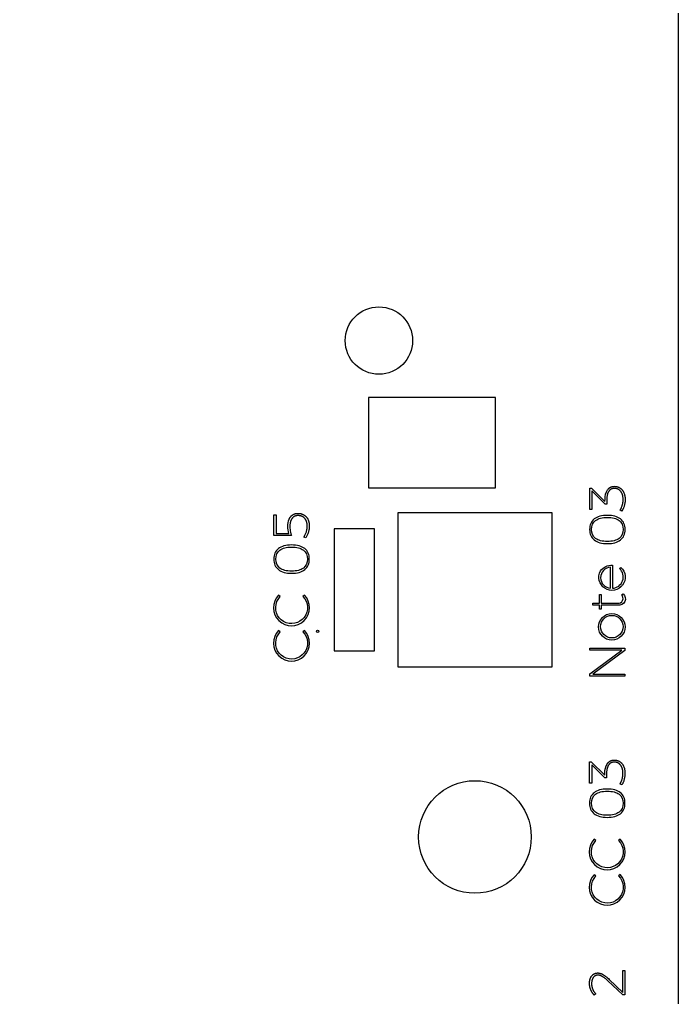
# Model space of a CAD drawing. Header units: millimetres. Extents: x 392 to 1349, y 886 to 1236.
# Drawn here: x 1079.9 to 1120.8, y 1093 to 1153.8 of the extents above; entities that cross this region are included whole.
import ezdxf

# ---------------------------------------------------------------- set-up
doc = ezdxf.new("R2010")
doc.units = ezdxf.units.MM
doc.header["$MEASUREMENT"] = 0
doc.layers.add('Fab 3$Electronics$CUT3', color=3, linetype='Continuous', true_color=0x00ff00)
doc.layers.add('Fab 3$Electronics$ENGRAVE3', color=25, linetype='Continuous', true_color=0x996633)

msp = doc.modelspace()

# ---------------------------------------------------------------- linework, layer by layer
at = {"layer": 'Fab 3$Electronics$CUT3'}
msp.add_lwpolyline([(977.008, 916.164), (1100.844, 916.164, 0.414214), (1120.844, 936.164), (1120.844, 1195.164, 0.414214), (1100.844, 1215.164), (977.008, 1215.164, 0.414214), (957.008, 1195.164), (957.008, 1188.164, 0.414214), (967.008, 1178.164, -0.414214), (977.008, 1168.164), (977.008, 963.164, -0.414214), (967.008, 953.164, 0.414214), (957.008, 943.164), (957.008, 936.164, 0.414214)], format="xyb", close=True, dxfattribs=at)
msp.add_lwpolyline([(977.008, 916.164), (1100.844, 916.164, 0.414214), (1120.844, 936.164), (1120.844, 1195.164, 0.414214), (1100.844, 1215.164), (977.008, 1215.164, 0.414214), (957.008, 1195.164), (957.008, 1188.164, 0.414214), (967.008, 1178.164, -0.414214), (977.008, 1168.164), (977.008, 963.164, -0.414214), (967.008, 953.164, 0.414214), (957.008, 943.164), (957.008, 936.164, 0.414214)], format="xyb", close=True, dxfattribs=at)
for points in [[(1109.469, 1124.686), (1109.469, 1130.316), (1101.579, 1130.316), (1101.579, 1124.686)], [(1112.985, 1113.563), (1112.985, 1123.151), (1103.397, 1123.151), (1103.397, 1113.563)], [(1101.952, 1114.563), (1101.952, 1122.151), (1099.444, 1122.151), (1099.444, 1114.563)]]:
    msp.add_lwpolyline(points, close=True, dxfattribs=at)
for centre, radius in [((1102.225, 1133.851), 2.095), ((1098.41, 1115.771, -12.989), 0.0755), ((1108.191, 1102.99), 3.5)]:
    msp.add_circle(centre, radius, dxfattribs=at)
at = {"layer": 'Fab 3$Electronics$ENGRAVE3'}
for points in [[(1116.438, 1124.573), (1116.448, 1124.586), (1116.458, 1124.599), (1116.468, 1124.611), (1116.478, 1124.623), (1116.489, 1124.635), (1116.5, 1124.646), (1116.511, 1124.657), (1116.522, 1124.667), (1116.534, 1124.677), (1116.545, 1124.686), (1116.557, 1124.696), (1116.569, 1124.704), (1116.582, 1124.712), (1116.594, 1124.72), (1116.607, 1124.728), (1116.62, 1124.735), (1116.633, 1124.741), (1116.647, 1124.747), (1116.66, 1124.753), (1116.674, 1124.758), (1116.688, 1124.763), (1116.702, 1124.767), (1116.717, 1124.771), (1116.732, 1124.775), (1116.747, 1124.778), (1116.762, 1124.781), (1116.777, 1124.783), (1116.793, 1124.785), (1116.809, 1124.787), (1116.825, 1124.788), (1116.841, 1124.788), (1116.858, 1124.789), (1116.882, 1124.788), (1116.906, 1124.787), (1116.93, 1124.785), (1116.954, 1124.782), (1116.965, 1124.781), (1116.977, 1124.779), (1116.988, 1124.777), (1116.999, 1124.774), (1117.011, 1124.772), (1117.022, 1124.769), (1117.033, 1124.767), (1117.044, 1124.763), (1117.055, 1124.76), (1117.066, 1124.757), (1117.076, 1124.753), (1117.087, 1124.749), (1117.098, 1124.745), (1117.108, 1124.741), (1117.118, 1124.737), (1117.129, 1124.732), (1117.139, 1124.727), (1117.149, 1124.722), (1117.159, 1124.717), (1117.169, 1124.712), (1117.179, 1124.706), (1117.189, 1124.701), (1117.199, 1124.695), (1117.208, 1124.688), (1117.218, 1124.682), (1117.227, 1124.676), (1117.236, 1124.669), (1117.245, 1124.662), (1117.254, 1124.655), (1117.263, 1124.648), (1117.272, 1124.64), (1117.281, 1124.633), (1117.289, 1124.625), (1117.297, 1124.617), (1117.306, 1124.609), (1117.314, 1124.601), (1117.321, 1124.593), (1117.329, 1124.584), (1117.337, 1124.575), (1117.344, 1124.566), (1117.352, 1124.557), (1117.359, 1124.548), (1117.366, 1124.539), (1117.373, 1124.529), (1117.387, 1124.509), (1117.4, 1124.489), (1117.412, 1124.468), (1117.424, 1124.446), (1117.435, 1124.424), (1117.446, 1124.4), (1117.456, 1124.377), (1117.466, 1124.353), (1117.475, 1124.328), (1117.483, 1124.302), (1117.491, 1124.277), (1117.498, 1124.25), (1117.504, 1124.224), (1117.509, 1124.196), (1117.514, 1124.168), (1117.519, 1124.14), (1117.522, 1124.111), (1117.525, 1124.082), (1117.528, 1124.052), (1117.529, 1124.022), (1117.53, 1123.991), (1117.531, 1123.959), (1117.53, 1123.912), (1117.527, 1123.864), (1117.523, 1123.816), (1117.517, 1123.769), (1117.51, 1123.721), (1117.501, 1123.674), (1117.49, 1123.626), (1117.477, 1123.579), (1117.463, 1123.532), (1117.448, 1123.487), (1117.432, 1123.443), (1117.424, 1123.422), (1117.415, 1123.401), (1117.406, 1123.38), (1117.396, 1123.36), (1117.386, 1123.34), (1117.376, 1123.321), (1117.366, 1123.301), (1117.355, 1123.282), (1117.345, 1123.264), (1117.333, 1123.246), (1117.221, 1123.308), (1117.231, 1123.325), (1117.241, 1123.342), (1117.251, 1123.359), (1117.261, 1123.376), (1117.27, 1123.394), (1117.279, 1123.412), (1117.288, 1123.431), (1117.297, 1123.45), (1117.305, 1123.469), (1117.313, 1123.488), (1117.328, 1123.527), (1117.342, 1123.568), (1117.355, 1123.61), (1117.361, 1123.632), (1117.367, 1123.653), (1117.372, 1123.674), (1117.377, 1123.696), (1117.382, 1123.717), (1117.386, 1123.739), (1117.39, 1123.76), (1117.393, 1123.782), (1117.396, 1123.804), (1117.398, 1123.825), (1117.4, 1123.847), (1117.402, 1123.869), (1117.404, 1123.891), (1117.405, 1123.912), (1117.405, 1123.934), (1117.405, 1123.956), (1117.405, 1123.996), (1117.403, 1124.035), (1117.4, 1124.073), (1117.396, 1124.11), (1117.394, 1124.128), (1117.391, 1124.146), (1117.388, 1124.164), (1117.385, 1124.181), (1117.381, 1124.198), (1117.377, 1124.215), (1117.373, 1124.231), (1117.369, 1124.248), (1117.364, 1124.263), (1117.359, 1124.279), (1117.354, 1124.295), (1117.348, 1124.31), (1117.342, 1124.325), (1117.336, 1124.339), (1117.329, 1124.354), (1117.323, 1124.368), (1117.316, 1124.382), (1117.308, 1124.395), (1117.301, 1124.408), (1117.293, 1124.421), (1117.285, 1124.434), (1117.276, 1124.447), (1117.267, 1124.459), (1117.258, 1124.471), (1117.249, 1124.483), (1117.24, 1124.494), (1117.23, 1124.505), (1117.22, 1124.515), (1117.21, 1124.525), (1117.2, 1124.535), (1117.189, 1124.545), (1117.179, 1124.554), (1117.168, 1124.562), (1117.157, 1124.571), (1117.146, 1124.579), (1117.135, 1124.586), (1117.123, 1124.593), (1117.112, 1124.6), (1117.1, 1124.607), (1117.088, 1124.613), (1117.076, 1124.619), (1117.063, 1124.624), (1117.051, 1124.629), (1117.038, 1124.634), (1117.025, 1124.638), (1117.012, 1124.642), (1116.998, 1124.645), (1116.985, 1124.648), (1116.971, 1124.651), (1116.957, 1124.654), (1116.943, 1124.656), (1116.929, 1124.657), (1116.915, 1124.659), (1116.9, 1124.659), (1116.885, 1124.66), (1116.87, 1124.66), (1116.855, 1124.66), (1116.841, 1124.659), (1116.827, 1124.659), (1116.813, 1124.657), (1116.799, 1124.656), (1116.785, 1124.654), (1116.772, 1124.651), (1116.758, 1124.649), (1116.745, 1124.645), (1116.733, 1124.642), (1116.72, 1124.638), (1116.708, 1124.634), (1116.696, 1124.629), (1116.684, 1124.625), (1116.672, 1124.619), (1116.661, 1124.614), (1116.65, 1124.608), (1116.639, 1124.601), (1116.628, 1124.595), (1116.618, 1124.587), (1116.607, 1124.58), (1116.597, 1124.572), (1116.587, 1124.564), (1116.578, 1124.555), (1116.568, 1124.547), (1116.559, 1124.537), (1116.55, 1124.528), (1116.541, 1124.518), (1116.533, 1124.507), (1116.525, 1124.497), (1116.517, 1124.485), (1116.509, 1124.474), (1116.501, 1124.462), (1116.494, 1124.45), (1116.487, 1124.438), (1116.48, 1124.425), (1116.473, 1124.412), (1116.467, 1124.399), (1116.461, 1124.385), (1116.455, 1124.371), (1116.449, 1124.357), (1116.444, 1124.343), (1116.438, 1124.328), (1116.433, 1124.313), (1116.429, 1124.298), (1116.424, 1124.282), (1116.42, 1124.266), (1116.416, 1124.25), (1116.412, 1124.233), (1116.409, 1124.217), (1116.403, 1124.182), (1116.397, 1124.146), (1116.393, 1124.109), (1116.39, 1124.071), (1116.387, 1124.032), (1116.386, 1123.991), (1116.385, 1123.95), (1116.385, 1123.687), (1116.285, 1123.687), (1115.462, 1124.501), (1115.462, 1123.346), (1115.334, 1123.346), (1115.334, 1124.676), (1115.434, 1124.676), (1116.276, 1123.85), (1116.279, 1123.991, -0.151558)], [(1096.64, 1122.743), (1096.65, 1122.764), (1096.66, 1122.785), (1096.671, 1122.806), (1096.683, 1122.825), (1096.695, 1122.844), (1096.707, 1122.863), (1096.72, 1122.881), (1096.727, 1122.889), (1096.734, 1122.898), (1096.741, 1122.906), (1096.748, 1122.915), (1096.755, 1122.923), (1096.762, 1122.931), (1096.77, 1122.938), (1096.777, 1122.946), (1096.785, 1122.953), (1096.792, 1122.961), (1096.8, 1122.968), (1096.808, 1122.975), (1096.816, 1122.982), (1096.825, 1122.988), (1096.833, 1122.995), (1096.842, 1123.001), (1096.85, 1123.007), (1096.859, 1123.013), (1096.868, 1123.019), (1096.877, 1123.025), (1096.886, 1123.03), (1096.895, 1123.036), (1096.904, 1123.041), (1096.913, 1123.046), (1096.923, 1123.051), (1096.932, 1123.055), (1096.942, 1123.06), (1096.951, 1123.064), (1096.961, 1123.068), (1096.971, 1123.072), (1096.981, 1123.075), (1096.991, 1123.079), (1097.001, 1123.082), (1097.011, 1123.085), (1097.021, 1123.088), (1097.031, 1123.091), (1097.042, 1123.093), (1097.052, 1123.095), (1097.063, 1123.098), (1097.073, 1123.1), (1097.084, 1123.101), (1097.095, 1123.103), (1097.106, 1123.104), (1097.117, 1123.106), (1097.139, 1123.107), (1097.162, 1123.108), (1097.184, 1123.109), (1097.211, 1123.108), (1097.237, 1123.107), (1097.262, 1123.105), (1097.288, 1123.103), (1097.313, 1123.099), (1097.337, 1123.095), (1097.361, 1123.09), (1097.385, 1123.085), (1097.408, 1123.078), (1097.419, 1123.075), (1097.431, 1123.071), (1097.442, 1123.067), (1097.453, 1123.063), (1097.464, 1123.059), (1097.475, 1123.054), (1097.486, 1123.05), (1097.497, 1123.045), (1097.508, 1123.04), (1097.518, 1123.035), (1097.529, 1123.029), (1097.539, 1123.024), (1097.55, 1123.018), (1097.56, 1123.012), (1097.57, 1123.006), (1097.58, 1122.999), (1097.59, 1122.993), (1097.599, 1122.986), (1097.609, 1122.98), (1097.618, 1122.973), (1097.628, 1122.966), (1097.637, 1122.958), (1097.646, 1122.951), (1097.654, 1122.943), (1097.663, 1122.936), (1097.671, 1122.928), (1097.68, 1122.92), (1097.688, 1122.912), (1097.696, 1122.903), (1097.704, 1122.895), (1097.712, 1122.886), (1097.719, 1122.877), (1097.727, 1122.869), (1097.734, 1122.859), (1097.741, 1122.85), (1097.748, 1122.841), (1097.755, 1122.831), (1097.762, 1122.821), (1097.768, 1122.812), (1097.775, 1122.802), (1097.787, 1122.781), (1097.799, 1122.76), (1097.81, 1122.738), (1097.821, 1122.716), (1097.831, 1122.693), (1097.84, 1122.67), (1097.849, 1122.646), (1097.857, 1122.622), (1097.864, 1122.597), (1097.87, 1122.572), (1097.876, 1122.546), (1097.881, 1122.52), (1097.886, 1122.493), (1097.889, 1122.466), (1097.892, 1122.438), (1097.895, 1122.41), (1097.897, 1122.382), (1097.898, 1122.353), (1097.898, 1122.323), (1097.898, 1122.301), (1097.897, 1122.278), (1097.896, 1122.256), (1097.894, 1122.233), (1097.892, 1122.21), (1097.889, 1122.186), (1097.886, 1122.163), (1097.883, 1122.139), (1097.879, 1122.115), (1097.874, 1122.091), (1097.864, 1122.043), (1097.851, 1121.993), (1097.837, 1121.943), (1097.821, 1121.893), (1097.804, 1121.845), (1097.786, 1121.797), (1097.766, 1121.751), (1097.745, 1121.706), (1097.723, 1121.662), (1097.7, 1121.62), (1097.676, 1121.579), (1097.563, 1121.638), (1097.575, 1121.657), (1097.586, 1121.675), (1097.597, 1121.695), (1097.608, 1121.714), (1097.618, 1121.734), (1097.628, 1121.754), (1097.648, 1121.795), (1097.666, 1121.837), (1097.683, 1121.88), (1097.699, 1121.924), (1097.713, 1121.97), (1097.727, 1122.016), (1097.738, 1122.061), (1097.748, 1122.105), (1097.752, 1122.127), (1097.756, 1122.149), (1097.759, 1122.171), (1097.762, 1122.192), (1097.764, 1122.213), (1097.766, 1122.234), (1097.768, 1122.255), (1097.769, 1122.276), (1097.769, 1122.297), (1097.77, 1122.317), (1097.769, 1122.354), (1097.768, 1122.372), (1097.767, 1122.39), (1097.766, 1122.407), (1097.764, 1122.424), (1097.762, 1122.441), (1097.76, 1122.458), (1097.757, 1122.475), (1097.754, 1122.491), (1097.751, 1122.507), (1097.748, 1122.523), (1097.744, 1122.539), (1097.74, 1122.554), (1097.735, 1122.57), (1097.731, 1122.585), (1097.725, 1122.599), (1097.72, 1122.614), (1097.714, 1122.628), (1097.709, 1122.642), (1097.702, 1122.656), (1097.696, 1122.67), (1097.689, 1122.683), (1097.682, 1122.696), (1097.674, 1122.709), (1097.666, 1122.722), (1097.658, 1122.734), (1097.65, 1122.746), (1097.641, 1122.758), (1097.632, 1122.77), (1097.623, 1122.782), (1097.613, 1122.793), (1097.603, 1122.804), (1097.593, 1122.814), (1097.583, 1122.825), (1097.572, 1122.835), (1097.562, 1122.844), (1097.551, 1122.853), (1097.539, 1122.862), (1097.528, 1122.871), (1097.516, 1122.879), (1097.505, 1122.887), (1097.493, 1122.894), (1097.48, 1122.901), (1097.468, 1122.908), (1097.455, 1122.915), (1097.442, 1122.921), (1097.429, 1122.927), (1097.416, 1122.932), (1097.402, 1122.937), (1097.389, 1122.942), (1097.375, 1122.946), (1097.361, 1122.95), (1097.346, 1122.954), (1097.332, 1122.957), (1097.317, 1122.96), (1097.302, 1122.963), (1097.287, 1122.965), (1097.271, 1122.967), (1097.255, 1122.968), (1097.24, 1122.97), (1097.224, 1122.97), (1097.207, 1122.971), (1097.191, 1122.971), (1097.177, 1122.971), (1097.162, 1122.97), (1097.149, 1122.97), (1097.135, 1122.968), (1097.122, 1122.967), (1097.108, 1122.965), (1097.095, 1122.963), (1097.082, 1122.96), (1097.069, 1122.957), (1097.057, 1122.954), (1097.045, 1122.95), (1097.032, 1122.946), (1097.02, 1122.942), (1097.008, 1122.937), (1096.997, 1122.932), (1096.985, 1122.927), (1096.974, 1122.921), (1096.963, 1122.915), (1096.952, 1122.909), (1096.941, 1122.902), (1096.931, 1122.895), (1096.92, 1122.888), (1096.91, 1122.88), (1096.9, 1122.872), (1096.89, 1122.863), (1096.88, 1122.854), (1096.871, 1122.845), (1096.862, 1122.836), (1096.852, 1122.826), (1096.843, 1122.816), (1096.835, 1122.805), (1096.826, 1122.794), (1096.818, 1122.783), (1096.81, 1122.772), (1096.802, 1122.76), (1096.794, 1122.748), (1096.787, 1122.736), (1096.78, 1122.724), (1096.773, 1122.711), (1096.767, 1122.698), (1096.76, 1122.685), (1096.754, 1122.671), (1096.749, 1122.658), (1096.743, 1122.644), (1096.738, 1122.63), (1096.733, 1122.615), (1096.728, 1122.601), (1096.724, 1122.586), (1096.72, 1122.571), (1096.716, 1122.555), (1096.712, 1122.54), (1096.709, 1122.524), (1096.706, 1122.508), (1096.703, 1122.491), (1096.701, 1122.475), (1096.698, 1122.458), (1096.695, 1122.423), (1096.692, 1122.388), (1096.691, 1122.351), (1096.69, 1122.314), (1096.69, 1122.284), (1096.692, 1122.252), (1096.693, 1122.218), (1096.696, 1122.183), (1096.704, 1122.109), (1096.715, 1122.029), (1096.729, 1121.948), (1096.736, 1121.91), (1096.744, 1121.872), (1096.752, 1121.835), (1096.761, 1121.8), (1096.771, 1121.765), (1096.781, 1121.732), (1095.701, 1121.732), (1095.701, 1123.021), (1095.829, 1123.021), (1095.829, 1121.857), (1096.624, 1121.857, -0.150621)], [(1115.996, 1119.529, -0.26868), (1116.742, 1119.878), (1116.742, 1118.455, 0.675793), (1117.18, 1119.678), (1117.265, 1119.753, -2.057104)], [(1116.626, 1119.76, 0.952108), (1116.626, 1118.458)], [(1095.883, 1117.626), (1096.083, 1117.942), (1095.983, 1118.02, 2.359226), (1097.594, 1118.024), (1097.504, 1117.942, -1.864699)], [(1117.409, 1118.104, -0.750475), (1117.071, 1117.394), (1116.044, 1117.394), (1116.044, 1117.156), (1115.931, 1117.156), (1115.931, 1117.394), (1115.528, 1117.394), (1115.528, 1117.519), (1115.931, 1117.519), (1115.931, 1118.073), (1116.044, 1118.073), (1116.044, 1117.519), (1117.055, 1117.519, 0.724121), (1117.302, 1118.054)], [(1095.883, 1115.426), (1096.083, 1115.742), (1095.983, 1115.82, 2.359226), (1097.594, 1115.824), (1097.504, 1115.742, -1.864699)], [(1116.429, 1107.556), (1116.439, 1107.57), (1116.449, 1107.583), (1116.459, 1107.595), (1116.469, 1107.607), (1116.48, 1107.619), (1116.49, 1107.63), (1116.501, 1107.641), (1116.513, 1107.651), (1116.524, 1107.661), (1116.536, 1107.67), (1116.548, 1107.679), (1116.56, 1107.688), (1116.572, 1107.696), (1116.585, 1107.704), (1116.597, 1107.711), (1116.61, 1107.718), (1116.624, 1107.725), (1116.637, 1107.731), (1116.651, 1107.737), (1116.665, 1107.742), (1116.679, 1107.747), (1116.693, 1107.751), (1116.708, 1107.755), (1116.722, 1107.759), (1116.737, 1107.762), (1116.753, 1107.765), (1116.768, 1107.767), (1116.784, 1107.769), (1116.799, 1107.77), (1116.816, 1107.771), (1116.832, 1107.772), (1116.848, 1107.772), (1116.873, 1107.772), (1116.897, 1107.771), (1116.921, 1107.769), (1116.944, 1107.766), (1116.956, 1107.764), (1116.967, 1107.763), (1116.979, 1107.761), (1116.99, 1107.758), (1117.001, 1107.756), (1117.012, 1107.753), (1117.024, 1107.75), (1117.035, 1107.747), (1117.045, 1107.744), (1117.056, 1107.741), (1117.067, 1107.737), (1117.078, 1107.733), (1117.088, 1107.729), (1117.099, 1107.725), (1117.109, 1107.721), (1117.119, 1107.716), (1117.13, 1107.711), (1117.14, 1107.706), (1117.15, 1107.701), (1117.16, 1107.696), (1117.17, 1107.69), (1117.179, 1107.684), (1117.189, 1107.678), (1117.199, 1107.672), (1117.208, 1107.666), (1117.218, 1107.659), (1117.227, 1107.653), (1117.236, 1107.646), (1117.245, 1107.639), (1117.254, 1107.632), (1117.263, 1107.624), (1117.271, 1107.617), (1117.28, 1107.609), (1117.288, 1107.601), (1117.296, 1107.593), (1117.304, 1107.585), (1117.312, 1107.576), (1117.32, 1107.568), (1117.327, 1107.559), (1117.335, 1107.55), (1117.342, 1107.541), (1117.35, 1107.532), (1117.357, 1107.522), (1117.364, 1107.513), (1117.377, 1107.493), (1117.39, 1107.473), (1117.403, 1107.452), (1117.414, 1107.43), (1117.426, 1107.407), (1117.437, 1107.384), (1117.447, 1107.361), (1117.456, 1107.336), (1117.465, 1107.312), (1117.474, 1107.286), (1117.481, 1107.261), (1117.488, 1107.234), (1117.494, 1107.207), (1117.5, 1107.18), (1117.505, 1107.152), (1117.509, 1107.124), (1117.513, 1107.095), (1117.516, 1107.066), (1117.518, 1107.036), (1117.52, 1107.005), (1117.521, 1106.974), (1117.521, 1106.943), (1117.52, 1106.895), (1117.518, 1106.848), (1117.514, 1106.8), (1117.508, 1106.753), (1117.5, 1106.705), (1117.491, 1106.658), (1117.48, 1106.61), (1117.468, 1106.563), (1117.454, 1106.516), (1117.439, 1106.471), (1117.423, 1106.427), (1117.414, 1106.406), (1117.405, 1106.385), (1117.396, 1106.364), (1117.387, 1106.344), (1117.377, 1106.324), (1117.367, 1106.304), (1117.357, 1106.285), (1117.346, 1106.266), (1117.335, 1106.248), (1117.324, 1106.23), (1117.211, 1106.292), (1117.222, 1106.309), (1117.232, 1106.326), (1117.242, 1106.343), (1117.251, 1106.36), (1117.261, 1106.378), (1117.27, 1106.396), (1117.279, 1106.415), (1117.287, 1106.433), (1117.296, 1106.452), (1117.304, 1106.472), (1117.319, 1106.511), (1117.333, 1106.552), (1117.346, 1106.594), (1117.352, 1106.615), (1117.358, 1106.637), (1117.363, 1106.658), (1117.368, 1106.68), (1117.372, 1106.701), (1117.376, 1106.723), (1117.38, 1106.744), (1117.383, 1106.766), (1117.386, 1106.787), (1117.389, 1106.809), (1117.391, 1106.831), (1117.393, 1106.853), (1117.394, 1106.874), (1117.395, 1106.896), (1117.396, 1106.918), (1117.396, 1106.94), (1117.395, 1106.98), (1117.394, 1107.019), (1117.391, 1107.057), (1117.387, 1107.094), (1117.384, 1107.112), (1117.382, 1107.13), (1117.379, 1107.148), (1117.375, 1107.165), (1117.372, 1107.182), (1117.368, 1107.199), (1117.364, 1107.215), (1117.359, 1107.231), (1117.354, 1107.247), (1117.349, 1107.263), (1117.344, 1107.278), (1117.339, 1107.294), (1117.333, 1107.308), (1117.326, 1107.323), (1117.32, 1107.337), (1117.313, 1107.352), (1117.306, 1107.365), (1117.299, 1107.379), (1117.291, 1107.392), (1117.283, 1107.405), (1117.275, 1107.418), (1117.267, 1107.431), (1117.258, 1107.443), (1117.249, 1107.455), (1117.24, 1107.466), (1117.23, 1107.478), (1117.22, 1107.489), (1117.211, 1107.499), (1117.201, 1107.509), (1117.19, 1107.519), (1117.18, 1107.528), (1117.169, 1107.538), (1117.159, 1107.546), (1117.148, 1107.555), (1117.137, 1107.562), (1117.125, 1107.57), (1117.114, 1107.577), (1117.102, 1107.584), (1117.09, 1107.591), (1117.078, 1107.597), (1117.066, 1107.602), (1117.054, 1107.608), (1117.041, 1107.613), (1117.028, 1107.617), (1117.015, 1107.622), (1117.002, 1107.626), (1116.989, 1107.629), (1116.975, 1107.632), (1116.962, 1107.635), (1116.948, 1107.637), (1116.934, 1107.639), (1116.92, 1107.641), (1116.905, 1107.642), (1116.891, 1107.643), (1116.876, 1107.644), (1116.861, 1107.644), (1116.846, 1107.644), (1116.832, 1107.643), (1116.817, 1107.642), (1116.803, 1107.641), (1116.789, 1107.639), (1116.776, 1107.637), (1116.762, 1107.635), (1116.749, 1107.632), (1116.736, 1107.629), (1116.723, 1107.626), (1116.711, 1107.622), (1116.699, 1107.618), (1116.686, 1107.613), (1116.675, 1107.608), (1116.663, 1107.603), (1116.652, 1107.597), (1116.64, 1107.591), (1116.629, 1107.585), (1116.619, 1107.578), (1116.608, 1107.571), (1116.598, 1107.564), (1116.588, 1107.556), (1116.578, 1107.548), (1116.568, 1107.539), (1116.559, 1107.53), (1116.55, 1107.521), (1116.541, 1107.511), (1116.532, 1107.501), (1116.524, 1107.491), (1116.515, 1107.48), (1116.507, 1107.469), (1116.499, 1107.458), (1116.492, 1107.446), (1116.484, 1107.434), (1116.477, 1107.422), (1116.47, 1107.409), (1116.464, 1107.396), (1116.457, 1107.383), (1116.451, 1107.369), (1116.445, 1107.355), (1116.44, 1107.341), (1116.434, 1107.327), (1116.429, 1107.312), (1116.424, 1107.297), (1116.419, 1107.281), (1116.415, 1107.266), (1116.411, 1107.25), (1116.407, 1107.234), (1116.403, 1107.217), (1116.399, 1107.2), (1116.393, 1107.166), (1116.388, 1107.13), (1116.384, 1107.093), (1116.38, 1107.055), (1116.378, 1107.016), (1116.376, 1106.975), (1116.376, 1106.934), (1116.376, 1106.671), (1116.276, 1106.671), (1115.453, 1107.484), (1115.453, 1106.33), (1115.324, 1106.33), (1115.324, 1107.66), (1115.424, 1107.66), (1116.266, 1106.834), (1116.269, 1106.974, -0.151558)], [(1115.506, 1102.452), (1115.706, 1102.768), (1115.606, 1102.847, 2.359226), (1117.218, 1102.85), (1117.127, 1102.768, -1.864699)], [(1115.506, 1100.252), (1115.706, 1100.568), (1115.606, 1100.647, 2.359226), (1117.218, 1100.65), (1117.127, 1100.568, -1.864699)]]:
    msp.add_lwpolyline(points, format="xyb", close=True, dxfattribs=at)
for points in [[(1115.334, 1114.599), (1115.334, 1114.727), (1117.521, 1114.727), (1117.521, 1114.574), (1115.531, 1113.116), (1117.521, 1113.116), (1117.521, 1112.984), (1115.334, 1112.984), (1115.334, 1113.138), (1117.327, 1114.599)], [(1117.383, 1094.692), (1117.512, 1094.692), (1117.512, 1093.168), (1117.377, 1093.171), (1116.457, 1094.051), (1116.416, 1094.09), (1116.374, 1094.128), (1116.333, 1094.163), (1116.292, 1094.196), (1116.251, 1094.227), (1116.21, 1094.256), (1116.19, 1094.27), (1116.169, 1094.283), (1116.149, 1094.295), (1116.129, 1094.307), (1116.108, 1094.319), (1116.089, 1094.329), (1116.069, 1094.339), (1116.05, 1094.348), (1116.031, 1094.357), (1116.013, 1094.365), (1115.995, 1094.372), (1115.977, 1094.378), (1115.959, 1094.383), (1115.942, 1094.388), (1115.934, 1094.39), (1115.926, 1094.392), (1115.917, 1094.394), (1115.909, 1094.395), (1115.901, 1094.397), (1115.893, 1094.398), (1115.885, 1094.399), (1115.877, 1094.4), (1115.87, 1094.4), (1115.862, 1094.401), (1115.854, 1094.401), (1115.847, 1094.401), (1115.835, 1094.401), (1115.824, 1094.401), (1115.812, 1094.4), (1115.801, 1094.399), (1115.79, 1094.398), (1115.779, 1094.396), (1115.769, 1094.394), (1115.758, 1094.392), (1115.748, 1094.39), (1115.737, 1094.387), (1115.727, 1094.384), (1115.717, 1094.381), (1115.708, 1094.377), (1115.698, 1094.373), (1115.688, 1094.369), (1115.679, 1094.365), (1115.67, 1094.36), (1115.661, 1094.355), (1115.652, 1094.35), (1115.643, 1094.344), (1115.635, 1094.339), (1115.626, 1094.332), (1115.618, 1094.326), (1115.61, 1094.319), (1115.602, 1094.312), (1115.594, 1094.305), (1115.587, 1094.298), (1115.579, 1094.29), (1115.572, 1094.282), (1115.565, 1094.273), (1115.558, 1094.265), (1115.551, 1094.256), (1115.545, 1094.246), (1115.538, 1094.237), (1115.532, 1094.227), (1115.526, 1094.218), (1115.52, 1094.208), (1115.514, 1094.197), (1115.509, 1094.187), (1115.504, 1094.176), (1115.499, 1094.166), (1115.494, 1094.155), (1115.49, 1094.143), (1115.485, 1094.132), (1115.481, 1094.12), (1115.477, 1094.108), (1115.474, 1094.096), (1115.47, 1094.084), (1115.467, 1094.071), (1115.464, 1094.059), (1115.461, 1094.046), (1115.458, 1094.033), (1115.456, 1094.02), (1115.454, 1094.006), (1115.45, 1093.978), (1115.447, 1093.95), (1115.445, 1093.921), (1115.444, 1093.891), (1115.443, 1093.86), (1115.443, 1093.839), (1115.444, 1093.819), (1115.446, 1093.799), (1115.448, 1093.778), (1115.45, 1093.758), (1115.453, 1093.737), (1115.457, 1093.717), (1115.461, 1093.696), (1115.465, 1093.675), (1115.471, 1093.655), (1115.476, 1093.634), (1115.483, 1093.613), (1115.49, 1093.592), (1115.497, 1093.571), (1115.505, 1093.551), (1115.514, 1093.53), (1115.523, 1093.509), (1115.532, 1093.488), (1115.542, 1093.468), (1115.552, 1093.448), (1115.563, 1093.429), (1115.574, 1093.409), (1115.586, 1093.39), (1115.598, 1093.371), (1115.61, 1093.353), (1115.623, 1093.334), (1115.636, 1093.316), (1115.65, 1093.299), (1115.664, 1093.281), (1115.679, 1093.264), (1115.694, 1093.247), (1115.709, 1093.231), (1115.606, 1093.165), (1115.589, 1093.183), (1115.572, 1093.202), (1115.556, 1093.221), (1115.541, 1093.24), (1115.526, 1093.259), (1115.511, 1093.279), (1115.497, 1093.299), (1115.484, 1093.32), (1115.47, 1093.34), (1115.458, 1093.362), (1115.445, 1093.383), (1115.434, 1093.405), (1115.422, 1093.427), (1115.412, 1093.449), (1115.401, 1093.472), (1115.392, 1093.495), (1115.382, 1093.519), (1115.374, 1093.542), (1115.366, 1093.565), (1115.358, 1093.589), (1115.351, 1093.612), (1115.345, 1093.636), (1115.339, 1093.659), (1115.334, 1093.683), (1115.33, 1093.706), (1115.326, 1093.73), (1115.322, 1093.753), (1115.32, 1093.777), (1115.318, 1093.801), (1115.316, 1093.825), (1115.315, 1093.848), (1115.315, 1093.872), (1115.315, 1093.91), (1115.317, 1093.947), (1115.32, 1093.983), (1115.324, 1094.018), (1115.326, 1094.035), (1115.329, 1094.051), (1115.332, 1094.068), (1115.335, 1094.084), (1115.338, 1094.1), (1115.342, 1094.116), (1115.346, 1094.132), (1115.35, 1094.147), (1115.355, 1094.162), (1115.359, 1094.177), (1115.365, 1094.191), (1115.37, 1094.206), (1115.376, 1094.22), (1115.381, 1094.233), (1115.388, 1094.247), (1115.394, 1094.26), (1115.401, 1094.273), (1115.408, 1094.286), (1115.415, 1094.299), (1115.423, 1094.311), (1115.431, 1094.323), (1115.439, 1094.335), (1115.447, 1094.346), (1115.456, 1094.357), (1115.465, 1094.368), (1115.474, 1094.379), (1115.483, 1094.389), (1115.492, 1094.399), (1115.502, 1094.409), (1115.512, 1094.418), (1115.522, 1094.427), (1115.532, 1094.435), (1115.543, 1094.444), (1115.553, 1094.451), (1115.564, 1094.459), (1115.575, 1094.466), (1115.586, 1094.473), (1115.598, 1094.479), (1115.609, 1094.485), (1115.621, 1094.491), (1115.633, 1094.497), (1115.645, 1094.502), (1115.657, 1094.506), (1115.67, 1094.511), (1115.682, 1094.515), (1115.695, 1094.518), (1115.708, 1094.522), (1115.722, 1094.525), (1115.735, 1094.527), (1115.749, 1094.53), (1115.762, 1094.531), (1115.776, 1094.533), (1115.791, 1094.534), (1115.805, 1094.535), (1115.82, 1094.536), (1115.834, 1094.536), (1115.843, 1094.536), (1115.853, 1094.535), (1115.862, 1094.535), (1115.871, 1094.534), (1115.88, 1094.533), (1115.89, 1094.532), (1115.899, 1094.531), (1115.909, 1094.529), (1115.918, 1094.527), (1115.928, 1094.525), (1115.938, 1094.523), (1115.948, 1094.521), (1115.958, 1094.518), (1115.968, 1094.515), (1115.988, 1094.509), (1116.009, 1094.502), (1116.03, 1094.494), (1116.051, 1094.485), (1116.072, 1094.476), (1116.094, 1094.466), (1116.116, 1094.454), (1116.139, 1094.442), (1116.161, 1094.429), (1116.184, 1094.416), (1116.207, 1094.402), (1116.254, 1094.371), (1116.3, 1094.339), (1116.347, 1094.303), (1116.395, 1094.266), (1116.442, 1094.226), (1116.49, 1094.183), (1116.539, 1094.138), (1117.383, 1093.325)]]:
    msp.add_lwpolyline(points, close=True, dxfattribs=at)
for centre, radius in [((1116.702, 1116.053, -12.989), 0.824), ((1116.703, 1116.066, -12.989), 0.7)]:
    msp.add_circle(centre, radius, dxfattribs=at)
for points in [[(1115.609, 1122.759, -12.989), (1115.799, 1122.91, -12.989), (1116.071, 1122.986, -12.989), (1116.426, 1122.986, -12.989), (1116.781, 1122.986, -12.989), (1117.053, 1122.91, -12.989), (1117.244, 1122.759, -12.989), (1117.435, 1122.608, -12.989), (1117.531, 1122.39, -12.989), (1117.531, 1122.107, -12.989), (1117.531, 1121.825, -12.989), (1117.435, 1121.608, -12.989), (1117.244, 1121.456, -12.989), (1117.053, 1121.303, -12.989), (1116.781, 1121.227, -12.989), (1116.426, 1121.227, -12.989), (1116.073, 1121.227, -12.989), (1115.802, 1121.303, -12.989), (1115.611, 1121.456, -12.989), (1115.42, 1121.608, -12.989), (1115.324, 1121.825, -12.989), (1115.324, 1122.107, -12.989), (1115.324, 1122.39, -12.989), (1115.419, 1122.608, -12.989), (1115.609, 1122.759, -12.989)], [(1115.695, 1121.551, -12.989), (1115.863, 1121.423, -12.989), (1116.107, 1121.359, -12.989), (1116.426, 1121.359, -12.989), (1116.745, 1121.359, -12.989), (1116.989, 1121.423, -12.989), (1117.158, 1121.551, -12.989), (1117.327, 1121.679, -12.989), (1117.412, 1121.865, -12.989), (1117.412, 1122.107, -12.989), (1117.412, 1122.349, -12.989), (1117.327, 1122.534, -12.989), (1117.158, 1122.662, -12.989), (1116.989, 1122.79, -12.989), (1116.745, 1122.855, -12.989), (1116.426, 1122.855, -12.989), (1116.107, 1122.855, -12.989), (1115.863, 1122.79, -12.989), (1115.695, 1122.662, -12.989), (1115.527, 1122.534, -12.989), (1115.443, 1122.349, -12.989), (1115.443, 1122.107, -12.989), (1115.443, 1121.865, -12.989), (1115.527, 1121.679, -12.989), (1115.695, 1121.551, -12.989)], [(1095.976, 1120.917), (1096.166, 1121.068), (1096.439, 1121.144), (1096.793, 1121.144), (1097.148, 1121.144), (1097.421, 1121.068), (1097.612, 1120.917), (1097.802, 1120.765), (1097.898, 1120.548), (1097.898, 1120.264), (1097.898, 1119.983), (1097.802, 1119.766), (1097.612, 1119.613), (1097.421, 1119.461), (1097.148, 1119.385), (1096.793, 1119.385), (1096.441, 1119.385), (1096.169, 1119.461), (1095.978, 1119.613), (1095.787, 1119.766), (1095.692, 1119.983), (1095.692, 1120.264), (1095.692, 1120.548), (1095.787, 1120.765), (1095.976, 1120.917)], [(1096.063, 1119.709), (1096.23, 1119.58), (1096.474, 1119.516), (1096.793, 1119.516), (1097.112, 1119.516), (1097.357, 1119.58), (1097.526, 1119.709), (1097.695, 1119.837), (1097.779, 1120.022), (1097.779, 1120.264), (1097.779, 1120.506), (1097.695, 1120.691), (1097.526, 1120.82), (1097.357, 1120.948), (1097.112, 1121.012), (1096.793, 1121.012), (1096.474, 1121.012), (1096.23, 1120.948), (1096.063, 1120.82), (1095.895, 1120.691), (1095.811, 1120.506), (1095.811, 1120.264), (1095.811, 1120.022), (1095.895, 1119.837), (1096.063, 1119.709)], [(1115.6, 1105.743, -12.989), (1115.79, 1105.894, -12.989), (1116.062, 1105.97, -12.989), (1116.416, 1105.97, -12.989), (1116.771, 1105.97, -12.989), (1117.044, 1105.894, -12.989), (1117.235, 1105.743, -12.989), (1117.426, 1105.592, -12.989), (1117.521, 1105.374, -12.989), (1117.521, 1105.09, -12.989), (1117.521, 1104.809, -12.989), (1117.426, 1104.592, -12.989), (1117.235, 1104.439, -12.989), (1117.044, 1104.287, -12.989), (1116.771, 1104.211, -12.989), (1116.416, 1104.211, -12.989), (1116.064, 1104.211, -12.989), (1115.792, 1104.287, -12.989), (1115.601, 1104.439, -12.989), (1115.41, 1104.592, -12.989), (1115.315, 1104.809, -12.989), (1115.315, 1105.09, -12.989), (1115.315, 1105.374, -12.989), (1115.41, 1105.592, -12.989), (1115.6, 1105.743, -12.989)], [(1115.686, 1104.535, -12.989), (1115.854, 1104.407, -12.989), (1116.097, 1104.342, -12.989), (1116.416, 1104.342, -12.989), (1116.736, 1104.342, -12.989), (1116.98, 1104.407, -12.989), (1117.149, 1104.535, -12.989), (1117.318, 1104.663, -12.989), (1117.402, 1104.848, -12.989), (1117.402, 1105.09, -12.989), (1117.402, 1105.332, -12.989), (1117.318, 1105.518, -12.989), (1117.149, 1105.646, -12.989), (1116.98, 1105.774, -12.989), (1116.736, 1105.838, -12.989), (1116.416, 1105.838, -12.989), (1116.097, 1105.838, -12.989), (1115.854, 1105.774, -12.989), (1115.686, 1105.646, -12.989), (1115.518, 1105.518, -12.989), (1115.434, 1105.332, -12.989), (1115.434, 1105.09, -12.989), (1115.434, 1104.848, -12.989), (1115.518, 1104.663, -12.989), (1115.686, 1104.535, -12.989)]]:
    msp.add_open_spline(points, degree=3, knots=[0, 0, 0, 0, 1, 1, 1, 2, 2, 2, 3, 3, 3, 4, 4, 4, 5, 5, 5, 6, 6, 6, 7, 7, 7, 8, 8, 8, 8], dxfattribs=at)

doc.saveas('drawing.dxf')
